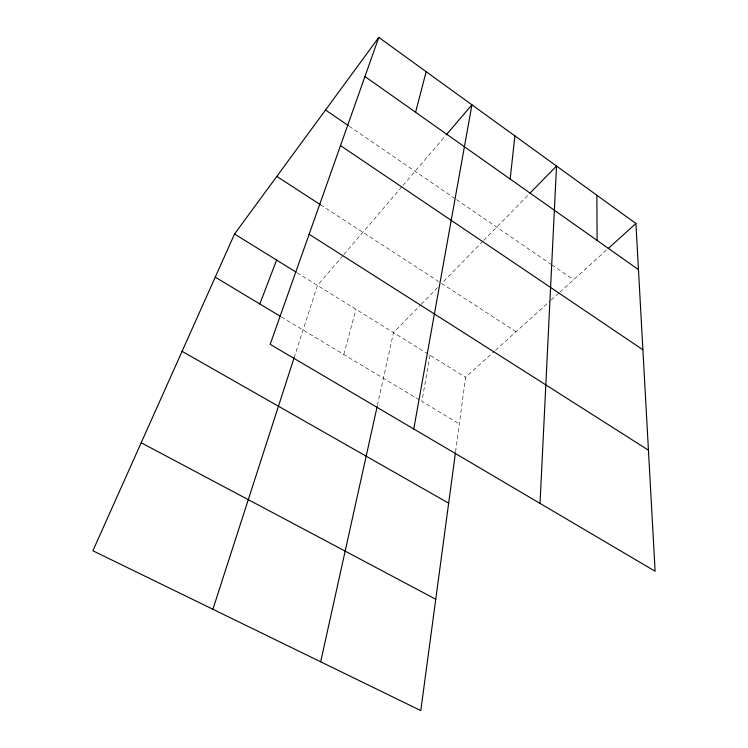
<?xml version="1.0" encoding="UTF-8"?>
<svg xmlns="http://www.w3.org/2000/svg" width="748" height="748" viewBox="0 0 748 748"><rect width="100%" height="100%" fill="white"/><g stroke="black" fill="none" stroke-linecap="round" stroke-linejoin="round"><path stroke-width="0.56" stroke-dasharray="3.74 2.81" d="M455.588 451.642L465.583 377.282L494.643 351.046M430.025 355.225L421.881 401.433L459.309 423.938M377.375 405.491L393.513 332.579L420.423 305.091M343.809 354.487L356.001 309.317M294.123 357.684L317.451 285.409L343.192 255.32M343.949 254.432L402.228 186.317M402.985 185.429L445.406 135.837M421.236 304.258L437.543 287.606M482.946 241.211L441.619 283.436L516.008 331.757M483.76 240.389L529.051 194.115M495.494 350.27L550.397 300.705M551.257 299.929L558.999 292.945M559.859 292.169L607.357 249.28M281.444 316.984L419.909 400.245M297.021 272.749L465.583 377.282M320.499 204.774L438.711 281.547M349.232 126.216L455.56 198.977M456.523 199.632L550.883 264.203M551.828 264.848L573.613 279.752"/><path stroke-width="1.12" d="M540.028 503.404L556.531 166.037L529.855 193.293M510.164 179.034L514.914 135.921M455.429 452.802L420.787 710.6L92.883 550.771L234.554 234.002L378.797 37.4L635.922 223.502L655.117 571.238L270.178 344.342L378.797 37.4M413.766 428.978L471.941 104.814L446.163 134.949M320.668 661.802L377.132 406.632M415.589 112.265L426.164 71.686M212.899 609.265L294.123 357.684M259.818 303.978L276.601 260.08M608.227 248.504L635.922 223.502M141.194 442.76L435.757 599.251M182.073 351.336L448.669 503.17M215.246 277.171L280.463 316.395M234.554 234.002L296.049 272.141M309.13 234.255L648.432 450.203M276.807 176.397L320.499 204.774M340.499 145.598L642.887 349.784M325.53 109.993L348.278 125.561M364.949 76.511L638.465 269.626M596.848 195.219L597.11 240.426"/></g></svg>
